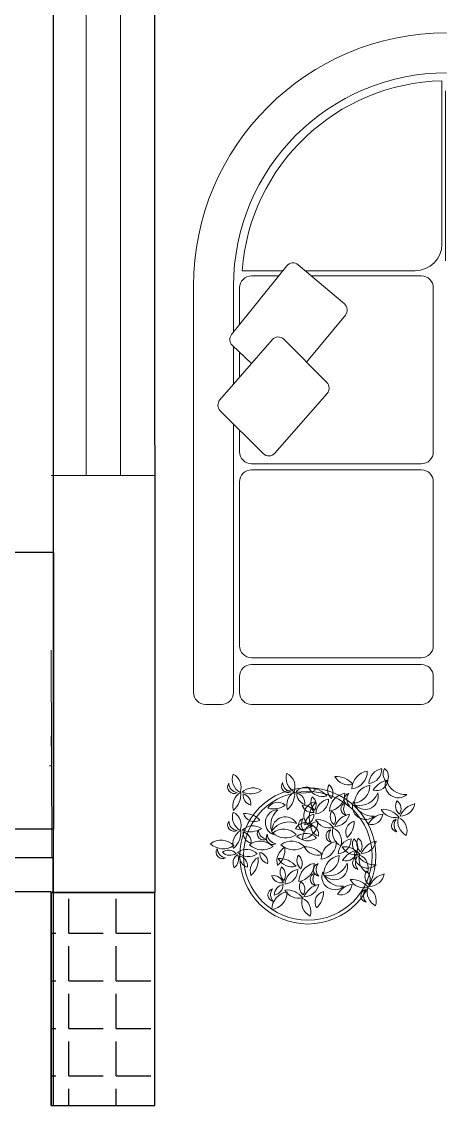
# Model space of a CAD drawing. Header units: inches. Extents: x 15 to 22798, y 21 to 21519.
# Drawn here: x 6251.7 to 6374.3, y 15368.6 to 15682.1 of the extents above; entities that cross this region are included whole.
import ezdxf

# ---------------------------------------------------------------- set-up
doc = ezdxf.new("R2010")
doc.units = ezdxf.units.IN
doc.header["$MEASUREMENT"] = 0
doc.layers.add('ARREDAMENTO', color=8, linetype='Continuous', lineweight=13)
doc.layers.add('PORTE_finestre_doors_windows', color=4, linetype='Continuous', lineweight=15)

msp = doc.modelspace()

# ---------------------------------------------------------------- hatches: boundary and pattern name
h = msp.add_hatch()
h.set_pattern_fill('ANGLE', color=0, scale=50)
h.set_pattern_definition([(360, (-12792.136, 10495.896), (1e-15, 13.75), [10, -3.75]), (90, (-12792.136, 10495.896), (-13.75, 2e-15), [10, -3.75])])
h.paths.add_polyline_path([(6290.31, 15430.23), (6290.31, 15368.64), (6260.31, 15368.64), (6260.31, 15430.23), (6290.31, 15430.23), (6290.37, 15430.23)])

# ---------------------------------------------------------------- linework, layer by layer
for p, q in [((6290.37, 15430.23), (6290.17, 15843.75)), ((6260.82, 15440.23), (5992.02, 15440.23)), ((6260.82, 15430.23), (6260.82, 15440.23)), ((5992.02, 15430.23), (6260.29, 15430.47)), ((6260.31, 15430.22), (6290.37, 15430.23))]:
    msp.add_line(p, q)
for points in [[(6260.82, 15843.42), (6260.82, 15368.64)], [(6260.31, 15368.64), (6260.29, 15430.22)]]:
    msp.add_lwpolyline(points)
for points in [[(6261.01, 15448.62), (6261.01, 15528.62), (6061.01, 15528.62), (6061.01, 15448.62)], [(6260.31, 15368.64), (6290.31, 15368.64), (6290.31, 15430.23), (6260.31, 15430.23)]]:
    msp.add_lwpolyline(points, close=True)
at = {"layer": 'ARREDAMENTO'}
for p, q in [((6373.36, 15665.01), (6373.36, 15617.81)), ((6374.35, 15662.14), (6374.35, 15612.99)), ((6328.46, 15611.48), (6312.49, 15591.65)), ((6327.35, 15610.1), (6315.53, 15610.1)), ((6345.12, 15600.5), (6331.76, 15611.8)), ((6365.65, 15610.1), (6333.77, 15610.1)), ((6326.12, 15608.58), (6318.26, 15608.58)), ((6367.4, 15608.58), (6335.56, 15608.58)), ((6301.49, 15605.67), (6301.49, 15488.09)), ((6313.05, 15605.67), (6313.05, 15592.36)), ((6314.79, 15605.11), (6314.79, 15594.51)), ((6370.87, 15557.7), (6370.87, 15605.11)), ((6345.42, 15597.27), (6334.21, 15583.63)), ((6340.04, 15577.77), (6327.62, 15590.25)), ((6324.24, 15590.14), (6309.11, 15572.75)), ((6312.68, 15588.53), (6318.21, 15583.21)), ((6313.05, 15588.18), (6313.05, 15577.29)), ((6314.79, 15586.51), (6314.79, 15579.28)), ((6325.03, 15557.31), (6340.14, 15574.61)), ((6309.22, 15569.6), (6321.65, 15557.19)), ((6313.05, 15565.77), (6313.05, 15488.09)), ((6314.79, 15564.04), (6314.79, 15557.7)), ((6367.4, 15554.23), (6318.26, 15554.23)), ((6367.4, 15552.5), (6318.26, 15552.5)), ((6314.79, 15549.03), (6314.79, 15501.62)), ((6370.87, 15501.62), (6370.87, 15549.03)), ((6260.31, 15500.28), (6260.5, 15440.28)), ((6318.26, 15498.15), (6367.4, 15498.15)), ((6318.26, 15496.18), (6367.4, 15496.18)), ((6314.79, 15492.71), (6314.79, 15488.09)), ((6370.87, 15488.09), (6370.87, 15492.71)), ((6304.96, 15484.62), (6309.59, 15484.62)), ((6318.26, 15484.62), (6367.4, 15484.62)), ((6260.31, 15475.56), (6260.31, 15472.56)), ((6260.41, 15466.84), (6259.75, 15466.84)), ((6260.29, 15430.22), (6260.31, 15415.56))]:
    msp.add_line(p, q, dxfattribs=at)
for radius in [19.72, 18.63]:
    msp.add_circle((6334.55, 15440.82), radius, dxfattribs=at)
for centre, radius, start, end in [((6374.73, 15605.67), 73.23, 90, 180), ((6374.73, 15605.67), 61.67, 90, 180), ((6374.73, 15605.67), 59.36, 91.3201, 175.7206), ((6365.65, 15617.81), 7.71, 270, 0), ((6330.26, 15610.03), 2.31, 49.8027, 141.1451), ((6318.26, 15605.11), 3.47, 90, 180), ((6367.4, 15605.11), 3.47, 0, 90), ((6343.63, 15598.74), 2.31, 320.5877, 49.8027), ((6314.29, 15590.2), 2.31, 141.1451, 226.0734), ((6325.98, 15588.62), 2.31, 44.8526, 138.965), ((6338.4, 15576.14), 2.31, 318.8652, 44.8526), ((6310.85, 15571.23), 2.31, 138.965, 225.0823), ((6318.26, 15557.7), 3.47, 180, 270), ((6323.29, 15558.83), 2.31, 225.0823, 318.8652), ((6367.4, 15557.7), 3.47, 270, 0), ((6318.26, 15549.03), 3.47, 90, 180), ((6367.4, 15549.03), 3.47, 0, 90), ((6318.26, 15501.62), 3.47, 180, 270), ((6367.4, 15501.62), 3.47, 270, 0), ((6318.26, 15492.71), 3.47, 90, 180), ((6367.4, 15492.71), 3.47, 0, 90), ((6304.96, 15488.09), 3.47, 180, 270), ((6309.59, 15488.09), 3.47, 270, 0), ((6318.26, 15488.09), 3.47, 180, 270), ((6367.4, 15488.09), 3.47, 270, 0), ((6346.63, 15465.25), 5.12, 277.4354, 1.1747), ((6352.71, 15460.02), 5.42, 100.2284, 178.3817), ((6356.77, 15461.6), 4.52, 100.2284, 178.3817), ((6351.71, 15465.95), 4.26, 277.4354, 1.1747), ((6359.5, 15464.56), 3.16, 150.7659, 228.9192), ((6354.9, 15463.76), 2.99, 327.9729, 51.7122), ((6313.21, 15460.75), 1.88, 145.1011, 298.4457), ((6314.55, 15461.95), 2.89, 182.3826, 261.1642), ((6317.21, 15463.08), 4.52, 161.9757, 240.1289), ((6310.98, 15460.68), 4.26, 339.1826, 62.922), ((6328.81, 15460.97), 1.88, 145.1011, 298.4457), ((6330.15, 15462.16), 2.89, 182.3826, 261.1642), ((6332.81, 15463.29), 4.52, 161.9757, 240.1289), ((6326.58, 15460.89), 4.26, 339.1826, 62.922), ((6342.88, 15457.73), 6.02, 38.9347, 94.4908), ((6346.39, 15465.87), 4.52, 208.2639, 285.1617), ((6354.48, 15462.95), 3.26, 252.339, 356.2274), ((6358.68, 15456.78), 6.02, 99.0367, 149.5297), ((6360.71, 15461.39), 3.77, 158.8009, 312.1455), ((6362.75, 15464.35), 5.77, 196.0823, 274.864), ((6317.36, 15455.24), 4.52, 119.5249, 196.4227), ((6309.14, 15458.57), 6.02, 310.1958, 5.7519), ((6318.64, 15455.95), 4.52, 56.108, 133.0058), ((6317.94, 15464.79), 6.02, 246.7789, 302.335), ((6318.95, 15458.49), 3.16, 175.7674, 253.9207), ((6315.11, 15455.82), 2.99, 352.9744, 76.7137), ((6332.96, 15455.45), 4.52, 119.5249, 196.4227), ((6324.74, 15458.78), 6.02, 310.1958, 5.7519), ((6334.25, 15456.16), 4.52, 56.108, 133.0058), ((6333.54, 15465), 6.02, 246.7789, 302.335), ((6334.55, 15458.71), 3.16, 175.7674, 253.9207), ((6330.71, 15456.03), 2.99, 352.9744, 76.7137), ((6335.35, 15454.36), 6.02, 38.9347, 94.4908), ((6338.85, 15462.51), 4.52, 208.2639, 285.1617), ((6343.45, 15459.81), 3.16, 150.7659, 228.9192), ((6338.84, 15459.01), 2.99, 327.9729, 51.7122), ((6340.15, 15458.85), 5.12, 277.4354, 1.1747), ((6346.23, 15453.62), 5.42, 100.2284, 178.3817), ((6346.95, 15457.09), 1.88, 106.2409, 259.5855), ((6348.74, 15457.18), 2.89, 143.5224, 222.304), ((6347.38, 15461.13), 5.12, 277.4354, 1.1747), ((6353.46, 15455.9), 5.42, 100.2284, 178.3817), ((6349.44, 15461.15), 5.77, 259.4803, 338.262), ((6351.17, 15458), 3.77, 222.1989, 15.5434), ((6325.86, 15453.05), 3.26, 48.4592, 152.3476), ((6324.52, 15460.39), 6.02, 255.1569, 305.6499), ((6333.41, 15452.3), 3.16, 20.0036, 98.1569), ((6335.81, 15456.31), 2.99, 197.2106, 280.9499), ((6337.17, 15452.62), 3.77, 92.5411, 245.8857), ((6340.7, 15451.94), 5.77, 129.8226, 208.6043), ((6338.59, 15456.39), 3.16, 150.7659, 228.9192), ((6333.98, 15455.59), 2.99, 327.9729, 51.7122), ((6336.29, 15457.16), 4.26, 277.4354, 1.1747), ((6341.36, 15452.8), 4.52, 100.2284, 178.3817), ((6346.02, 15454.37), 1.88, 106.2409, 259.5855), ((6347.81, 15454.46), 2.89, 143.5224, 222.304), ((6351.25, 15455.13), 3.77, 158.8009, 312.1455), ((6353.29, 15458.09), 5.77, 196.0823, 274.864), ((6363.13, 15455.22), 3.16, 150.7659, 228.9192), ((6358.53, 15454.42), 2.99, 327.9729, 51.7122), ((6361.13, 15456.81), 4.52, 271.6808, 348.5786), ((6366.84, 15450.03), 6.02, 102.3516, 157.9077), ((6317.23, 15452.1), 4.52, 161.9757, 240.1289), ((6311, 15449.7), 4.26, 339.1826, 62.922), ((6316.3, 15447.03), 6.02, 43.1729, 93.6659), ((6319.04, 15453.97), 3.26, 196.4752, 300.3636), ((6326.04, 15450.41), 3.77, 92.5411, 245.8857), ((6329.57, 15449.73), 5.77, 129.8226, 208.6043), ((6333.31, 15452.78), 2.99, 277.4354, 1.1747), ((6336.85, 15449.73), 3.16, 100.2284, 178.3817), ((6344.19, 15452.22), 3.16, 150.7659, 228.9192), ((6339.58, 15451.42), 2.99, 327.9729, 51.7122), ((6342.18, 15453.81), 4.52, 271.6808, 348.5786), ((6347.9, 15447.03), 6.02, 102.3516, 157.9077), ((6352.98, 15453.13), 3.26, 252.339, 356.2274), ((6357.18, 15446.96), 6.02, 99.0367, 149.5297), ((6356.21, 15448.27), 6.02, 38.9347, 94.4908), ((6359.72, 15456.41), 4.52, 208.2639, 285.1617), ((6313.23, 15449.77), 1.88, 145.1011, 298.4457), ((6314.57, 15450.97), 2.89, 182.3826, 261.1642), ((6318.67, 15444.97), 4.52, 56.108, 133.0058), ((6328.01, 15448.31), 3.77, 29.1432, 182.4877), ((6328.99, 15444.86), 5.77, 66.4246, 145.2063), ((6333.83, 15447.12), 3.26, 48.4592, 152.3476), ((6332.49, 15454.46), 6.02, 255.1569, 305.6499), ((6333.76, 15449.83), 1.88, 106.2409, 259.5855), ((6335.55, 15449.92), 2.89, 143.5224, 222.304), ((6332.32, 15450.69), 5.12, 277.4354, 1.1747), ((6338.4, 15445.46), 5.42, 100.2284, 178.3817), ((6338.54, 15449.51), 3.16, 175.7674, 253.9207), ((6334.7, 15446.84), 2.99, 352.9744, 76.7137), ((6337.26, 15445.27), 6.02, 38.9347, 94.4908), ((6340.77, 15453.41), 4.52, 208.2639, 285.1617), ((6348.78, 15447.68), 3.26, 104.323, 208.2114), ((6341.95, 15450.68), 6.02, 311.0207, 1.5137), ((6360.64, 15449.58), 1.88, 106.2409, 259.5855), ((6362.44, 15449.67), 2.89, 143.5224, 222.304), ((6365.12, 15450.74), 4.52, 164.5577, 242.7109), ((6359, 15448.06), 4.26, 341.7646, 65.504), ((6317.38, 15444.26), 4.52, 119.5249, 196.4227), ((6309.16, 15447.59), 6.02, 310.1958, 5.7519), ((6317.96, 15453.81), 6.02, 246.7789, 302.335), ((6318.97, 15447.51), 3.16, 175.7674, 253.9207), ((6315.13, 15444.84), 2.99, 352.9744, 76.7137), ((6321.79, 15447.27), 1.88, 145.1011, 298.4457), ((6323.13, 15448.47), 2.89, 182.3826, 261.1642), ((6324.36, 15445.99), 1.88, 145.1011, 298.4457), ((6325.7, 15447.19), 2.89, 182.3826, 261.1642), ((6327.51, 15443.42), 5.12, 43.5119, 127.2512), ((6328.15, 15451.41), 5.42, 226.3049, 304.4582), ((6333.98, 15443.04), 4.26, 43.5119, 127.2512), ((6334.52, 15449.7), 4.52, 226.3049, 304.4582), ((6341.7, 15446.58), 1.88, 106.2409, 259.5855), ((6343.49, 15446.67), 2.89, 143.5224, 222.304), ((6346.18, 15447.74), 4.52, 164.5577, 242.7109), ((6340.05, 15445.06), 4.26, 341.7646, 65.504), ((6309.46, 15440.26), 5.12, 43.5119, 127.2512), ((6310.1, 15448.25), 5.42, 226.3049, 304.4582), ((6309.88, 15441.88), 1.88, 145.1011, 298.4457), ((6311.22, 15443.07), 2.89, 182.3826, 261.1642), ((6320.76, 15439.96), 5.12, 43.5119, 127.2512), ((6321.41, 15447.95), 5.42, 226.3049, 304.4582), ((6330.14, 15439.35), 4.52, 119.5249, 196.4227), ((6321.92, 15442.68), 6.02, 310.1958, 5.7519), ((6329.87, 15439.97), 5.12, 43.5119, 127.2512), ((6330.52, 15447.96), 5.42, 226.3049, 304.4582), ((6334, 15437.39), 6.02, 38.9347, 94.4908), ((6337.5, 15445.53), 4.52, 208.2639, 285.1617), ((6343.82, 15439.68), 5.42, 100.2284, 178.3817), ((6337.75, 15444.91), 5.12, 277.4354, 1.1747), ((6342.82, 15445.61), 4.26, 277.4354, 1.1747), ((6347.89, 15441.26), 4.52, 100.2284, 178.3817), ((6344.97, 15437.45), 6.02, 38.9347, 94.4908), ((6348.47, 15445.59), 4.52, 208.2639, 285.1617), ((6350.62, 15444.22), 3.16, 150.7659, 228.9192), ((6346.01, 15443.42), 2.99, 327.9729, 51.7122), ((6351.89, 15444.4), 3.16, 150.7659, 228.9192), ((6347.28, 15443.6), 2.99, 327.9729, 51.7122), ((6349.89, 15445.99), 4.52, 271.6808, 348.5786), ((6355.6, 15439.21), 6.02, 102.3516, 157.9077), ((6311.63, 15439.46), 2.99, 43.5119, 127.2512), ((6312.01, 15444.12), 3.16, 226.3049, 304.4582), ((6315.89, 15438.72), 2.99, 123.7367, 207.476), ((6311.36, 15439.88), 3.16, 306.5297, 24.683), ((6316.83, 15438.45), 4.26, 43.5119, 127.2512), ((6317.37, 15445.11), 4.52, 226.3049, 304.4582), ((6317.92, 15440.61), 3.16, 175.7674, 253.9207), ((6314.09, 15437.94), 2.99, 352.9744, 76.7137), ((6322.42, 15436.45), 4.52, 119.5249, 196.4227), ((6314.2, 15439.77), 6.02, 310.1958, 5.7519), ((6323.79, 15441.6), 3.16, 175.7674, 253.9207), ((6319.95, 15438.92), 2.99, 352.9744, 76.7137), ((6326.46, 15434.02), 6.02, 38.9347, 94.4908), ((6329.97, 15442.17), 4.52, 208.2639, 285.1617), ((6334.57, 15439.47), 3.16, 150.7659, 228.9192), ((6329.96, 15438.67), 2.99, 327.9729, 51.7122), ((6338.49, 15440.79), 5.12, 277.4354, 1.1747), ((6344.57, 15435.56), 5.42, 100.2284, 178.3817), ((6345.59, 15442.61), 3.26, 252.339, 356.2274), ((6349.8, 15436.44), 6.02, 99.0367, 149.5297), ((6349.4, 15438.75), 1.88, 106.2409, 259.5855), ((6351.83, 15441.05), 3.77, 158.8009, 312.1455), ((6351.2, 15438.85), 2.89, 143.5224, 222.304), ((6353.87, 15444.01), 5.77, 196.0823, 274.864), ((6353.88, 15439.92), 4.52, 164.5577, 242.7109), ((6347.76, 15437.24), 4.26, 341.7646, 65.504), ((6329.7, 15436.05), 3.16, 150.7659, 228.9192), ((6325.09, 15435.25), 2.99, 327.9729, 51.7122), ((6327.41, 15436.82), 4.26, 277.4354, 1.1747), ((6332.47, 15432.46), 4.52, 100.2284, 178.3817), ((6331.26, 15438.5), 5.12, 277.4354, 1.1747), ((6337.34, 15433.28), 5.42, 100.2284, 178.3817), ((6338.06, 15436.75), 1.88, 106.2409, 259.5855), ((6339.86, 15436.84), 2.89, 143.5224, 222.304), ((6340.56, 15440.81), 5.77, 259.4803, 338.262), ((6342.29, 15437.66), 3.77, 222.1989, 15.5434), ((6324.53, 15431.95), 3.16, 20.0036, 98.1569), ((6326.93, 15435.97), 2.99, 197.2106, 280.9499), ((6337.14, 15434.03), 1.88, 106.2409, 259.5855), ((6338.93, 15434.12), 2.89, 143.5224, 222.304), ((6342.37, 15434.79), 3.77, 158.8009, 312.1455), ((6344.4, 15437.75), 5.77, 196.0823, 274.864), ((6347.33, 15427.93), 6.02, 38.9347, 94.4908), ((6350.83, 15436.07), 4.52, 208.2639, 285.1617), ((6354.25, 15434.88), 3.16, 150.7659, 228.9192), ((6349.64, 15434.08), 2.99, 327.9729, 51.7122), ((6352.25, 15436.47), 4.52, 271.6808, 348.5786), ((6357.96, 15429.69), 6.02, 102.3516, 157.9077), ((6324.87, 15429.49), 1.88, 106.2409, 259.5855), ((6326.67, 15429.58), 2.89, 143.5224, 222.304), ((6323.43, 15430.34), 5.12, 277.4354, 1.1747), ((6329.51, 15425.12), 5.42, 100.2284, 178.3817), ((6324.42, 15432.44), 2.99, 277.4354, 1.1747), ((6327.97, 15429.39), 3.16, 100.2284, 178.3817), ((6328.38, 15424.93), 6.02, 38.9347, 94.4908), ((6331.89, 15433.07), 4.52, 208.2639, 285.1617), ((6335.3, 15431.88), 3.16, 150.7659, 228.9192), ((6330.7, 15431.08), 2.99, 327.9729, 51.7122), ((6333.3, 15433.47), 4.52, 271.6808, 348.5786), ((6339.01, 15426.69), 6.02, 102.3516, 157.9077), ((6339.9, 15427.34), 3.26, 104.323, 208.2114), ((6333.07, 15430.34), 6.02, 311.0207, 1.5137), ((6344.09, 15432.79), 3.26, 252.339, 356.2274), ((6348.3, 15426.62), 6.02, 99.0367, 149.5297), ((6351.76, 15429.23), 1.88, 106.2409, 259.5855), ((6353.56, 15429.33), 2.89, 143.5224, 222.304), ((6356.24, 15430.39), 4.52, 164.5577, 242.7109), ((6350.12, 15427.72), 4.26, 341.7646, 65.504), ((6337.29, 15427.4), 4.52, 164.5577, 242.7109), ((6331.17, 15424.72), 4.26, 341.7646, 65.504)]:
    msp.add_arc(centre, radius, start, end, dxfattribs=at)
at = {"layer": 'PORTE_finestre_doors_windows'}
for p, q in [((6270.38, 15780.3), (6270.38, 15550.84)), ((6280.38, 15550.84), (6280.38, 15780.3)), ((6270.38, 15650.84), (6270.38, 15550.84)), ((6290.42, 15550.84), (6260.31, 15550.84)), ((6290.42, 15550.84), (6260.31, 15550.84)), ((6271.79, 15550.84), (6281.79, 15550.84)), ((6271.79, 15550.84), (6281.79, 15550.84))]:
    msp.add_line(p, q, dxfattribs=at)

doc.saveas('drawing.dxf')
